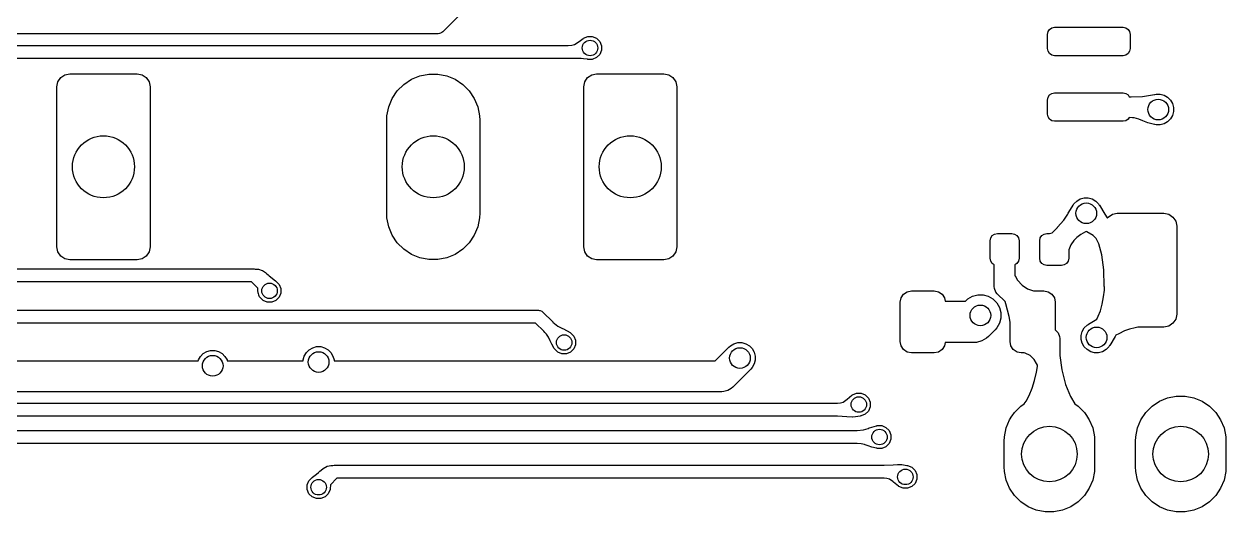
# Model space of a CAD drawing. Extents: x 89 to 178, y -115 to -57.
# Drawn here: x 114.95 to 138.2, y -84.08 to -74.64 of the extents above; entities that cross this region are included whole.
import ezdxf

# ---------------------------------------------------------------- set-up
doc = ezdxf.new("R2010")
doc.units = 0
doc.layers.add('BLACK', color=7, linetype='CONTINUOUS')

msp = doc.modelspace()

# ---------------------------------------------------------------- linework, layer by layer
at = {"layer": 'BLACK', "linetype": 'CONTINUOUS'}
for p, q in [((126.149086, -71.69019), (123.050888, -74.788388)), ((122.9625, -74.825), (107.33711, -74.825)), ((122.986886, -74.822598), (122.9625, -74.825)), ((122.986887, -74.822598), (122.986886, -74.822598)), ((123.006876, -74.814318), (122.986887, -74.822598)), ((123.031946, -74.803934), (123.006876, -74.814318)), ((123.031951, -74.803928), (123.031946, -74.803934)), ((123.050888, -74.788388), (123.031951, -74.803928)), ((134.75, -74.8375), (134.760467, -74.784881)), ((134.75, -75.1125), (134.75, -74.8375)), ((134.760467, -74.784881), (134.790273, -74.740273)), ((134.790273, -74.740273), (134.834881, -74.710467)), ((134.834881, -74.710467), (134.8875, -74.7)), ((134.8875, -74.7), (136.2125, -74.7)), ((136.2125, -74.7), (136.265119, -74.710467)), ((136.265119, -74.710467), (136.309727, -74.740273)), ((136.309727, -74.740273), (136.339533, -74.784881)), ((136.339533, -74.784881), (136.35, -74.8375)), ((136.35, -74.8375), (136.35, -75.1125)), ((106.754196, -75.052), (125.477568, -75.052)), ((125.477568, -75.052), (125.479035, -75.05134)), ((125.479035, -75.05134), (125.545978, -75.047326)), ((125.545978, -75.047326), (125.600872, -75.033238)), ((125.600872, -75.033238), (125.688737, -74.976412)), ((125.688737, -74.976412), (125.765173, -74.920149)), ((125.765173, -74.920149), (125.768615, -74.9193)), ((125.768615, -74.9193), (125.774997, -74.912919)), ((125.774997, -74.912919), (125.856105, -74.879323)), ((125.856105, -74.879323), (125.943895, -74.879323)), ((125.943895, -74.879323), (126.025003, -74.912919)), ((126.025003, -74.912919), (126.087081, -74.974997)), ((126.087081, -74.974997), (126.120677, -75.056105)), ((126.120677, -75.056105), (126.120677, -75.143895)), ((125.730948, -75.302), (106.70242, -75.302)), ((125.775671, -75.308674), (125.730948, -75.302)), ((125.845126, -75.319038), (125.775671, -75.308674)), ((125.849698, -75.318023), (125.845126, -75.319038)), ((125.856105, -75.320677), (125.849698, -75.318023)), ((125.943895, -75.320677), (125.856105, -75.320677)), ((126.025003, -75.287081), (125.943895, -75.320677)), ((126.087081, -75.225003), (126.025003, -75.287081)), ((126.120677, -75.143895), (126.087081, -75.225003)), ((134.760467, -75.165119), (134.75, -75.1125)), ((134.790273, -75.209727), (134.760467, -75.165119)), ((134.834881, -75.239533), (134.790273, -75.209727)), ((134.8875, -75.25), (134.834881, -75.239533)), ((136.2125, -75.25), (134.8875, -75.25)), ((136.265119, -75.239533), (136.2125, -75.25)), ((136.309727, -75.209727), (136.265119, -75.239533)), ((136.339533, -75.165119), (136.309727, -75.209727)), ((136.35, -75.1125), (136.339533, -75.165119)), ((115.5875, -75.85), (115.60653, -75.754329)), ((115.60653, -75.754329), (115.660723, -75.673223)), ((115.660723, -75.673223), (115.741829, -75.61903)), ((115.741829, -75.61903), (115.8375, -75.6)), ((115.8375, -75.6), (117.1375, -75.6)), ((117.1375, -75.6), (117.233171, -75.61903)), ((117.233171, -75.61903), (117.314277, -75.673223)), ((117.314277, -75.673223), (117.36847, -75.754329)), ((117.36847, -75.754329), (117.3875, -75.85)), ((122.296546, -75.804291), (122.443243, -75.706271)), ((122.443243, -75.706271), (122.606244, -75.638754)), ((122.606244, -75.638754), (122.779285, -75.604334)), ((122.779285, -75.604334), (122.955715, -75.604334)), ((122.955715, -75.604334), (123.128756, -75.638754)), ((123.128756, -75.638754), (123.291757, -75.706271)), ((123.291757, -75.706271), (123.438454, -75.804291)), ((125.7775, -75.85), (125.79653, -75.754329)), ((125.79653, -75.754329), (125.850723, -75.673223)), ((125.850723, -75.673223), (125.931829, -75.61903)), ((125.931829, -75.61903), (126.0275, -75.6)), ((126.0275, -75.6), (127.3275, -75.6)), ((127.3275, -75.6), (127.423171, -75.61903)), ((127.423171, -75.61903), (127.504277, -75.673223)), ((127.504277, -75.673223), (127.55847, -75.754329)), ((127.55847, -75.754329), (127.5775, -75.85)), ((115.5875, -78.95), (115.5875, -75.85)), ((117.3875, -75.85), (117.3875, -78.95)), ((122.073771, -76.075743), (122.171791, -75.929046)), ((122.171791, -75.929046), (122.296546, -75.804291)), ((123.438454, -75.804291), (123.563209, -75.929046)), ((123.563209, -75.929046), (123.661229, -76.075743)), ((125.7775, -78.95), (125.7775, -75.85)), ((127.5775, -75.85), (127.5775, -78.95)), ((134.760467, -76.054881), (134.790273, -76.010273)), ((134.790273, -76.010273), (134.834881, -75.980467)), ((134.834881, -75.980467), (134.8875, -75.97)), ((134.8875, -75.97), (136.2125, -75.97)), ((136.2125, -75.97), (136.265119, -75.980467)), ((136.265119, -75.980467), (136.309727, -76.010273)), ((136.309727, -76.010273), (136.332931, -76.045)), ((136.585466, -76.039462), (136.82225, -75.999586)), ((136.82225, -75.999586), (136.828485, -76.001019)), ((136.828485, -76.001019), (136.852784, -75.994509)), ((136.852784, -75.994509), (136.9311, -75.994509)), ((136.9311, -75.994509), (137.006747, -76.014778)), ((137.006747, -76.014778), (137.07457, -76.053936)), ((121.971834, -76.411785), (122.006254, -76.238744)), ((122.006254, -76.238744), (122.073771, -76.075743)), ((123.661229, -76.075743), (123.728746, -76.238744)), ((123.728746, -76.238744), (123.763166, -76.411785)), ((134.75, -76.1075), (134.760467, -76.054881)), ((134.75, -76.3825), (134.75, -76.1075)), ((136.332931, -76.045), (136.366492, -76.045)), ((136.366492, -76.045), (136.585466, -76.039462)), ((137.07457, -76.053936), (137.129948, -76.109314)), ((137.129948, -76.109314), (137.169106, -76.177137)), ((137.169106, -76.177137), (137.189375, -76.252784)), ((137.189375, -76.252784), (137.189375, -76.3311)), ((121.9675, -76.5), (121.971834, -76.411785)), ((123.763166, -76.411785), (123.7675, -76.5)), ((134.760467, -76.435119), (134.75, -76.3825)), ((134.790273, -76.479727), (134.760467, -76.435119)), ((134.834881, -76.509533), (134.790273, -76.479727)), ((136.309727, -76.479727), (136.265119, -76.509533)), ((136.33186, -76.446601), (136.309727, -76.479727)), ((136.397503, -76.44968), (136.33186, -76.446601)), ((136.397506, -76.449681), (136.397503, -76.44968)), ((136.397511, -76.449681), (136.397506, -76.449681)), ((136.397514, -76.449682), (136.397511, -76.449681)), ((136.423705, -76.454104), (136.397514, -76.449682)), ((136.473163, -76.462455), (136.423705, -76.454104)), ((136.514388, -76.477779), (136.473163, -76.462455)), ((136.596835, -76.508426), (136.514388, -76.477779)), ((137.129948, -76.47457), (137.07457, -76.529948)), ((137.169106, -76.406747), (137.129948, -76.47457)), ((137.189375, -76.3311), (137.169106, -76.406747)), ((121.9675, -78.3), (121.9675, -76.5)), ((123.7675, -76.5), (123.7675, -78.3)), ((134.8875, -76.52), (134.834881, -76.509533)), ((136.2125, -76.52), (134.8875, -76.52)), ((136.265119, -76.509533), (136.2125, -76.52)), ((136.660803, -76.534949), (136.596835, -76.508426)), ((136.692355, -76.548032), (136.660803, -76.534949)), ((136.693789, -76.54852), (136.692355, -76.548032)), ((136.821372, -76.58293), (136.693789, -76.54852)), ((136.822099, -76.583102), (136.821372, -76.58293)), ((136.826303, -76.582279), (136.822099, -76.583102)), ((136.852784, -76.589375), (136.826303, -76.582279)), ((136.9311, -76.589375), (136.852784, -76.589375)), ((137.006747, -76.569106), (136.9311, -76.589375)), ((137.07457, -76.529948), (137.006747, -76.569106)), ((135.248618, -78.140539), (135.261994, -78.117372)), ((135.261994, -78.117372), (135.317372, -78.061994)), ((135.317372, -78.061994), (135.385195, -78.022836)), ((135.385195, -78.022836), (135.460842, -78.002567)), ((135.460842, -78.002567), (135.539158, -78.002567)), ((135.539158, -78.002567), (135.614805, -78.022836)), ((135.614805, -78.022836), (135.682628, -78.061994)), ((135.682628, -78.061994), (135.738006, -78.117372)), ((135.738006, -78.117372), (135.751416, -78.140599)), ((121.971834, -78.388215), (121.9675, -78.3)), ((123.7675, -78.3), (123.763166, -78.388215)), ((135.068719, -78.431507), (135.141074, -78.313998)), ((135.141074, -78.313998), (135.150779, -78.297984)), ((135.150779, -78.297984), (135.162921, -78.277946)), ((135.162921, -78.277946), (135.244243, -78.143751)), ((135.244243, -78.143751), (135.248618, -78.140539)), ((135.751416, -78.140599), (135.7555, -78.143348)), ((135.7555, -78.143348), (135.755757, -78.143752)), ((135.755757, -78.143752), (135.858924, -78.313996)), ((135.858924, -78.313996), (135.903523, -78.389493)), ((135.923223, -78.373223), (136.004329, -78.31903)), ((136.004329, -78.31903), (136.1, -78.300001)), ((136.1, -78.300001), (137.000001, -78.3)), ((137.000001, -78.3), (137.095671, -78.31903)), ((137.095671, -78.31903), (137.176777, -78.373223)), ((122.006254, -78.561256), (121.971834, -78.388215)), ((122.073771, -78.724257), (122.006254, -78.561256)), ((123.728746, -78.561256), (123.661229, -78.724257)), ((123.763166, -78.388215), (123.728746, -78.561256)), ((134.837513, -78.679644), (134.945106, -78.572051)), ((134.945106, -78.572051), (134.945685, -78.570524)), ((134.945685, -78.570524), (135.068719, -78.431507)), ((135.903523, -78.389493), (135.912945, -78.388604)), ((135.912945, -78.388604), (135.923223, -78.373223)), ((137.176777, -78.373223), (137.23097, -78.454329)), ((137.23097, -78.454329), (137.249999, -78.55)), ((137.249999, -78.55), (137.25, -80.250001)), ((122.171791, -78.870954), (122.073771, -78.724257)), ((123.661229, -78.724257), (123.563209, -78.870954)), ((133.64, -78.83), (133.650657, -78.776424)), ((133.650657, -78.776424), (133.681005, -78.731005)), ((133.681005, -78.731005), (133.726424, -78.700657)), ((133.726424, -78.700657), (133.78, -78.69)), ((133.78, -78.69), (134.06, -78.69)), ((134.06, -78.69), (134.113576, -78.700657)), ((134.113576, -78.700657), (134.158995, -78.731005)), ((134.158995, -78.731005), (134.189343, -78.776424)), ((134.189343, -78.776424), (134.2, -78.83)), ((134.6, -78.83), (134.610657, -78.776424)), ((134.610657, -78.776424), (134.641005, -78.731005)), ((134.641005, -78.731005), (134.686424, -78.700657)), ((134.686424, -78.700657), (134.74, -78.69)), ((134.74, -78.69), (134.785608, -78.69)), ((134.785608, -78.69), (134.786247, -78.689441)), ((134.786247, -78.689441), (134.789108, -78.688857)), ((134.789108, -78.688857), (134.817038, -78.686735)), ((134.817038, -78.686735), (134.837513, -78.679644)), ((135.320197, -78.769378), (135.262008, -78.823608)), ((135.396816, -78.71161), (135.320197, -78.769378)), ((135.485972, -78.658942), (135.396816, -78.71161)), ((135.486085, -78.658874), (135.485972, -78.658942)), ((135.5, -78.650441), (135.486085, -78.658874)), ((135.51396, -78.658901), (135.5, -78.650441)), ((135.51396, -78.658902), (135.51396, -78.658901)), ((135.513996, -78.658924), (135.51396, -78.658902)), ((135.631506, -78.73128), (135.513996, -78.658924)), ((135.63151, -78.731284), (135.631506, -78.73128)), ((135.631513, -78.731286), (135.63151, -78.731284)), ((135.692645, -78.785389), (135.631513, -78.731286)), ((135.744107, -78.893055), (135.692645, -78.785389)), ((115.60653, -79.045671), (115.5875, -78.95)), ((115.660723, -79.126777), (115.60653, -79.045671)), ((117.36847, -79.045671), (117.314277, -79.126777)), ((117.3875, -78.95), (117.36847, -79.045671)), ((122.296546, -78.995709), (122.171791, -78.870954)), ((122.443243, -79.093729), (122.296546, -78.995709)), ((123.438454, -78.995709), (123.291757, -79.093729)), ((123.563209, -78.870954), (123.438454, -78.995709)), ((125.79653, -79.045671), (125.7775, -78.95)), ((125.850723, -79.126777), (125.79653, -79.045671)), ((127.55847, -79.045671), (127.504277, -79.126777)), ((127.5775, -78.95), (127.55847, -79.045671)), ((133.64, -79.17), (133.64, -78.83)), ((134.2, -78.83), (134.2, -79.17)), ((134.6, -79.17), (134.6, -78.83)), ((135.16128, -79.006371), (135.16022, -79.085087)), ((135.161281, -79.006369), (135.16128, -79.006371)), ((135.199266, -78.908424), (135.161281, -79.006369)), ((135.199268, -78.908419), (135.199266, -78.908424)), ((135.262008, -78.823608), (135.199268, -78.908419)), ((135.80058, -79.103239), (135.744107, -78.893055)), ((115.741829, -79.18097), (115.660723, -79.126777)), ((115.8375, -79.2), (115.741829, -79.18097)), ((117.1375, -79.2), (115.8375, -79.2)), ((117.233171, -79.18097), (117.1375, -79.2)), ((117.314277, -79.126777), (117.233171, -79.18097)), ((122.606244, -79.161246), (122.443243, -79.093729)), ((122.779285, -79.195666), (122.606244, -79.161246)), ((122.955715, -79.195666), (122.779285, -79.195666)), ((123.128756, -79.161246), (122.955715, -79.195666)), ((123.291757, -79.093729), (123.128756, -79.161246)), ((125.931829, -79.18097), (125.850723, -79.126777)), ((126.0275, -79.2), (125.931829, -79.18097)), ((127.3275, -79.2), (126.0275, -79.2)), ((127.423171, -79.18097), (127.3275, -79.2)), ((127.504277, -79.126777), (127.423171, -79.18097)), ((133.650657, -79.223576), (133.64, -79.17)), ((133.681005, -79.268995), (133.650657, -79.223576)), ((133.72, -79.29505), (133.681005, -79.268995)), ((134.158995, -79.268995), (134.12, -79.29505)), ((134.189343, -79.223576), (134.158995, -79.268995)), ((134.2, -79.17), (134.189343, -79.223576)), ((134.610657, -79.223576), (134.6, -79.17)), ((134.641005, -79.268995), (134.610657, -79.223576)), ((134.686424, -79.299343), (134.641005, -79.268995)), ((135.118995, -79.268995), (135.073576, -79.299343)), ((135.149343, -79.223576), (135.118995, -79.268995)), ((135.16, -79.17), (135.149343, -79.223576)), ((135.16022, -79.085087), (135.16, -79.085598)), ((135.16, -79.085598), (135.16, -79.17)), ((135.837992, -79.39276), (135.80058, -79.103239)), ((102.606988, -79.375), (119.4, -79.375)), ((119.4, -79.375), (119.424386, -79.377402)), ((119.424386, -79.377402), (119.424387, -79.377402)), ((119.424387, -79.377402), (119.427435, -79.378664)), ((119.427435, -79.378664), (119.484656, -79.382958)), ((119.484656, -79.382958), (119.487195, -79.383436)), ((119.487195, -79.383436), (119.560074, -79.405724)), ((119.560074, -79.405724), (119.562887, -79.407011)), ((119.562887, -79.407011), (119.618954, -79.442311)), ((119.618954, -79.442311), (119.620451, -79.443431)), ((119.620451, -79.443431), (119.650774, -79.470181)), ((119.650774, -79.470181), (119.67471, -79.491297)), ((119.67471, -79.491297), (119.674905, -79.491473)), ((119.674905, -79.491473), (119.693928, -79.509029)), ((119.693928, -79.509029), (119.693938, -79.509038)), ((119.693938, -79.509038), (119.81658, -79.606243)), ((133.72, -79.714076), (133.72, -79.29505)), ((134.12, -79.29505), (134.12, -79.507703)), ((134.12, -79.507703), (134.121435, -79.508298)), ((134.121435, -79.508298), (134.123356, -79.510829)), ((134.123356, -79.510829), (134.168452, -79.590885)), ((134.74, -79.31), (134.686424, -79.299343)), ((135.02, -79.31), (134.74, -79.31)), ((135.073576, -79.299343), (135.02, -79.31)), ((135.849373, -79.717777), (135.837992, -79.39276)), ((119.348224, -79.625), (102.608948, -79.625)), ((119.473454, -79.75023), (119.348224, -79.625)), ((119.473467, -79.750438), (119.473454, -79.75023)), ((119.476498, -79.8), (119.473467, -79.750438)), ((119.81658, -79.606243), (119.818885, -79.610385)), ((119.818885, -79.610385), (119.825003, -79.612919)), ((119.825003, -79.612919), (119.887081, -79.674997)), ((119.887081, -79.674997), (119.920677, -79.756105)), ((133.723843, -79.753094), (133.72, -79.714076)), ((133.753706, -79.82519), (133.723843, -79.753094)), ((134.168452, -79.590885), (134.258945, -79.692672)), ((134.258945, -79.692672), (134.364998, -79.763307)), ((135.85, -79.720326), (135.849373, -79.717777)), ((135.85, -79.786239), (135.85, -79.720326)), ((119.478621, -79.8347), (119.476498, -79.8)), ((119.478977, -79.836938), (119.478621, -79.8347)), ((119.479323, -79.838265), (119.478977, -79.836938)), ((119.479323, -79.843895), (119.479323, -79.838265)), ((119.483283, -79.853457), (119.479323, -79.843895)), ((119.490053, -79.879421), (119.483283, -79.853457)), ((119.490945, -79.88177), (119.490053, -79.879421)), ((119.506962, -79.913283), (119.490945, -79.88177)), ((119.507648, -79.914458), (119.506962, -79.913283)), ((119.508899, -79.915298), (119.507648, -79.914458)), ((119.512919, -79.925003), (119.508899, -79.915298)), ((119.574997, -79.987081), (119.512919, -79.925003)), ((119.887081, -79.925003), (119.825003, -79.987081)), ((119.920677, -79.843895), (119.887081, -79.925003)), ((119.920677, -79.756105), (119.920677, -79.843895)), ((131.9, -80.01875), (131.916651, -79.935038)), ((131.916651, -79.935038), (131.96407, -79.86407)), ((131.96407, -79.86407), (132.035038, -79.816651)), ((132.035038, -79.816651), (132.11875, -79.8)), ((132.11875, -79.8), (132.55625, -79.8)), ((132.55625, -79.8), (132.639962, -79.816651)), ((132.639962, -79.816651), (132.71093, -79.86407)), ((132.71093, -79.86407), (132.758349, -79.935038)), ((132.758349, -79.935038), (132.77127, -80)), ((133.169157, -79.991367), (133.208495, -79.956869)), ((133.208495, -79.956869), (133.298926, -79.904658)), ((133.298926, -79.904658), (133.39979, -79.877632)), ((133.39979, -79.877632), (133.50421, -79.877632)), ((133.50421, -79.877632), (133.605074, -79.904658)), ((133.605074, -79.904658), (133.695505, -79.956869)), ((133.695505, -79.956869), (133.769341, -80.030705)), ((133.778579, -79.855497), (133.753706, -79.82519)), ((133.929084, -80.006002), (133.778579, -79.855497)), ((134.364998, -79.763307), (134.481797, -79.799729)), ((134.481797, -79.799729), (134.595202, -79.799968)), ((134.595202, -79.799968), (134.595279, -79.8)), ((134.595279, -79.8), (134.68125, -79.8)), ((134.68125, -79.8), (134.764962, -79.816651)), ((134.764962, -79.816651), (134.83593, -79.86407)), ((134.83593, -79.86407), (134.883349, -79.935038)), ((134.883349, -79.935038), (134.9, -80.01875)), ((135.807742, -80.056672), (135.834273, -79.91848)), ((135.834273, -79.91848), (135.85, -79.786239)), ((111.235772, -80.174998), (124.899998, -80.174998)), ((119.656105, -80.020677), (119.574997, -79.987081)), ((119.743895, -80.020677), (119.656105, -80.020677)), ((119.825003, -79.987081), (119.743895, -80.020677)), ((124.899998, -80.174998), (124.924384, -80.1774)), ((124.924384, -80.1774), (124.924385, -80.1774)), ((124.924385, -80.1774), (124.935181, -80.181872)), ((124.935181, -80.181872), (124.969444, -80.196064)), ((124.969444, -80.196064), (124.969449, -80.196069)), ((124.969449, -80.196069), (124.988386, -80.21161)), ((124.988386, -80.21161), (125.179302, -80.402526)), ((131.9, -80.78125), (131.9, -80.01875)), ((132.77127, -80), (133.160524, -80)), ((133.160524, -80), (133.169157, -79.991367)), ((133.769341, -80.030705), (133.821552, -80.121136)), ((133.821552, -80.121136), (133.848578, -80.222)), ((133.946594, -80.052145), (133.929084, -80.006002)), ((134.010712, -80.295377), (133.946594, -80.052145)), ((134.9, -80.01875), (134.9, -80.554657)), ((135.732705, -80.291011), (135.772689, -80.183836)), ((135.772689, -80.183836), (135.807742, -80.056672)), ((124.848222, -80.424998), (111.237113, -80.424998)), ((125.003474, -80.58025), (124.848222, -80.424998)), ((125.179302, -80.402526), (125.181455, -80.403305)), ((125.181455, -80.403305), (125.2792, -80.484697)), ((133.821552, -80.427284), (133.769341, -80.517715)), ((133.848578, -80.32642), (133.821552, -80.427284)), ((133.848578, -80.222), (133.848578, -80.32642)), ((134.025, -80.408), (134.010712, -80.295377)), ((134.025, -80.78125), (134.025, -80.408)), ((135.517372, -80.461994), (135.540598, -80.448583)), ((135.540598, -80.448583), (135.543348, -80.444499)), ((135.543348, -80.444499), (135.543729, -80.444256)), ((135.543729, -80.444256), (135.705808, -80.346036)), ((135.705808, -80.346036), (135.732705, -80.291011)), ((137.176777, -80.426777), (137.095671, -80.48097)), ((137.23097, -80.345671), (137.176777, -80.426777)), ((137.25, -80.250001), (137.23097, -80.345671)), ((125.003918, -80.581499), (125.003474, -80.58025)), ((125.026752, -80.606801), (125.003918, -80.581499)), ((125.057103, -80.640431), (125.026752, -80.606801)), ((125.057104, -80.640433), (125.057103, -80.640431)), ((125.057106, -80.640435), (125.057104, -80.640433)), ((125.094311, -80.695206), (125.057106, -80.640435)), ((125.2792, -80.484697), (125.365141, -80.527545)), ((125.365141, -80.527545), (125.38542, -80.536278)), ((125.38542, -80.536278), (125.386421, -80.536767)), ((125.386421, -80.536767), (125.513869, -80.606801)), ((125.513869, -80.606801), (125.515675, -80.609055)), ((125.515675, -80.609055), (125.525003, -80.612919)), ((125.525003, -80.612919), (125.587081, -80.674997)), ((125.587081, -80.674997), (125.620677, -80.756105)), ((133.609053, -80.682843), (133.569715, -80.717341)), ((133.734843, -80.557053), (133.609053, -80.682843)), ((133.769341, -80.517715), (133.734843, -80.557053)), ((134.9, -80.554657), (134.928921, -80.583578)), ((134.928921, -80.583578), (134.953794, -80.613886)), ((134.953794, -80.613886), (134.983657, -80.685982)), ((135.402567, -80.660842), (135.422836, -80.585195)), ((135.402567, -80.739158), (135.402567, -80.660842)), ((135.422836, -80.585195), (135.461994, -80.517372)), ((135.461994, -80.517372), (135.517372, -80.461994)), ((136.07452, -80.660672), (136.058945, -80.685969)), ((136.126994, -80.628688), (136.07452, -80.660672)), ((136.127018, -80.628675), (136.126994, -80.628688)), ((136.238709, -80.574864), (136.127018, -80.628675)), ((136.238726, -80.574856), (136.238709, -80.574864)), ((136.339604, -80.538482), (136.238726, -80.574856)), ((136.446285, -80.512446), (136.339604, -80.538482)), ((136.446288, -80.512445), (136.446285, -80.512446)), ((136.497296, -80.505871), (136.446288, -80.512445)), ((136.542825, -80.500004), (136.497296, -80.505871)), ((136.543128, -80.499999), (136.542825, -80.500004)), ((137, -80.499999), (136.543128, -80.499999)), ((137.095671, -80.48097), (137, -80.499999)), ((120.467372, -80.938998), (120.535195, -80.89984)), ((120.535195, -80.89984), (120.610842, -80.879571)), ((120.610842, -80.879571), (120.689158, -80.879571)), ((120.689158, -80.879571), (120.764805, -80.89984)), ((120.764805, -80.89984), (120.832628, -80.938998)), ((125.094315, -80.695213), (125.094311, -80.695206)), ((125.127532, -80.765113), (125.094315, -80.695213)), ((125.158863, -80.8335), (125.127532, -80.765113)), ((125.15943, -80.834584), (125.158863, -80.8335)), ((125.206653, -80.914411), (125.15943, -80.834584)), ((125.206967, -80.914912), (125.206653, -80.914411)), ((125.209426, -80.91657), (125.206967, -80.914912)), ((125.620677, -80.843895), (125.587081, -80.925003)), ((125.620677, -80.756105), (125.620677, -80.843895)), ((128.323736, -81.152002), (128.587868, -80.88787)), ((128.587868, -80.88787), (128.617372, -80.861996)), ((128.617372, -80.861996), (128.685195, -80.822838)), ((128.685195, -80.822838), (128.760842, -80.802569)), ((128.760842, -80.802569), (128.839158, -80.802569)), ((128.839158, -80.802569), (128.914805, -80.822838)), ((128.914805, -80.822838), (128.982628, -80.861996)), ((128.982628, -80.861996), (129.038006, -80.917374)), ((131.916651, -80.864962), (131.9, -80.78125)), ((131.96407, -80.93593), (131.916651, -80.864962)), ((132.758349, -80.864962), (132.71093, -80.93593)), ((132.77127, -80.8), (132.758349, -80.864962)), ((133.32621, -80.8), (132.77127, -80.8)), ((133.37842, -80.796578), (133.32621, -80.8)), ((133.479284, -80.769552), (133.37842, -80.796578)), ((133.569715, -80.717341), (133.479284, -80.769552)), ((134.041651, -80.864962), (134.025, -80.78125)), ((134.08907, -80.93593), (134.041651, -80.864962)), ((134.983657, -80.685982), (134.9875, -80.725)), ((134.9875, -80.725), (134.9875, -80.974313)), ((135.422836, -80.814805), (135.402567, -80.739158)), ((135.461994, -80.882628), (135.422836, -80.814805)), ((135.517372, -80.938006), (135.461994, -80.882628)), ((135.938006, -80.882628), (135.882628, -80.938006)), ((135.951383, -80.859457), (135.938006, -80.882628)), ((135.955757, -80.856247), (135.951383, -80.859457)), ((136.058945, -80.685969), (135.955757, -80.856247)), ((118.318333, -81.152002), (118.322836, -81.135197)), ((118.322836, -81.135197), (118.361994, -81.067374)), ((118.361994, -81.067374), (118.417372, -81.011996)), ((118.417372, -81.011996), (118.485195, -80.972838)), ((118.485195, -80.972838), (118.560842, -80.952569)), ((118.560842, -80.952569), (118.639158, -80.952569)), ((118.639158, -80.952569), (118.714805, -80.972838)), ((118.714805, -80.972838), (118.782628, -81.011996)), ((118.782628, -81.011996), (118.838006, -81.067374)), ((118.838006, -81.067374), (118.877164, -81.135197)), ((118.877164, -81.135197), (118.881667, -81.152002)), ((120.352567, -81.137846), (120.372836, -81.062199)), ((120.352567, -81.152002), (120.352567, -81.137846)), ((120.372836, -81.062199), (120.411994, -80.994376)), ((120.411994, -80.994376), (120.467372, -80.938998)), ((120.832628, -80.938998), (120.888006, -80.994376)), ((120.888006, -80.994376), (120.927164, -81.062199)), ((120.927164, -81.062199), (120.947433, -81.137846)), ((120.947433, -81.137846), (120.947433, -81.152002)), ((125.212919, -80.925003), (125.209426, -80.91657)), ((125.274997, -80.987081), (125.212919, -80.925003)), ((125.356105, -81.020677), (125.274997, -80.987081)), ((125.443895, -81.020677), (125.356105, -81.020677)), ((125.525003, -80.987081), (125.443895, -81.020677)), ((125.587081, -80.925003), (125.525003, -80.987081)), ((129.038006, -80.917374), (129.077164, -80.985197)), ((129.077164, -80.985197), (129.097433, -81.060844)), ((129.097433, -81.13916), (129.077164, -81.214807)), ((129.097433, -81.060844), (129.097433, -81.13916)), ((132.035038, -80.983349), (131.96407, -80.93593)), ((132.11875, -81), (132.035038, -80.983349)), ((132.55625, -81), (132.11875, -81)), ((132.639962, -80.983349), (132.55625, -81)), ((132.71093, -80.93593), (132.639962, -80.983349)), ((134.160038, -80.983349), (134.08907, -80.93593)), ((134.24375, -81), (134.160038, -80.983349)), ((134.295667, -81), (134.24375, -81)), ((134.315806, -81.00403), (134.295667, -81)), ((134.414893, -81.051635), (134.315806, -81.00403)), ((134.414894, -81.051636), (134.414893, -81.051635)), ((134.414895, -81.051637), (134.414894, -81.051636)), ((134.494617, -81.130098), (134.414895, -81.051637)), ((134.494618, -81.1301), (134.494617, -81.130098)), ((134.535934, -81.205522), (134.494618, -81.1301)), ((134.9875, -80.974313), (134.98975, -81.04784)), ((134.98975, -81.04784), (135.027066, -81.330059)), ((135.585195, -80.977164), (135.517372, -80.938006)), ((135.660842, -80.997433), (135.585195, -80.977164)), ((135.739158, -80.997433), (135.660842, -80.997433)), ((135.814805, -80.977164), (135.739158, -80.997433)), ((135.882628, -80.938006), (135.814805, -80.977164)), ((110.758, -81.152002), (118.318333, -81.152002)), ((118.881667, -81.152002), (120.352567, -81.152002)), ((120.947433, -81.152002), (128.323736, -81.152002)), ((129.012132, -81.312134), (128.660132, -81.664134)), ((129.038006, -81.28263), (129.012132, -81.312134)), ((129.077164, -81.214807), (129.038006, -81.28263)), ((134.498216, -81.535629), (134.538952, -81.373595)), ((134.553846, -81.238219), (134.535934, -81.205522)), ((134.538952, -81.373595), (134.559468, -81.260988)), ((134.559468, -81.260988), (134.553846, -81.238219)), ((135.027066, -81.330059), (135.099674, -81.610172)), ((134.450582, -81.681682), (134.498216, -81.535629)), ((135.099674, -81.610172), (135.192702, -81.843535)), ((128.448, -81.752002), (94.352002, -81.752002)), ((128.487158, -81.749435), (128.448, -81.752002)), ((128.562805, -81.729166), (128.487158, -81.749435)), ((128.630628, -81.690008), (128.562805, -81.729166)), ((128.660132, -81.664134), (128.630628, -81.690008)), ((130.873195, -81.8965), (130.965055, -81.821066)), ((130.965055, -81.821066), (130.967609, -81.82029)), ((130.967609, -81.82029), (130.974997, -81.812903)), ((130.974997, -81.812903), (131.056105, -81.779307)), ((131.056105, -81.779307), (131.143895, -81.779307)), ((131.143895, -81.779307), (131.225003, -81.812903)), ((131.225003, -81.812903), (131.287081, -81.874981)), ((134.335343, -81.932209), (134.392374, -81.822354)), ((134.392374, -81.822354), (134.450582, -81.681682)), ((135.192702, -81.843535), (135.276731, -81.987108)), ((137.073501, -81.870177), (137.241735, -81.836713)), ((137.241735, -81.836713), (137.413265, -81.836713)), ((137.413265, -81.836713), (137.581499, -81.870177)), ((99.55, -81.975), (130.686555, -81.975)), ((130.686555, -81.975), (130.688367, -81.974166)), ((130.688367, -81.974166), (130.74873, -81.969509)), ((130.74873, -81.969509), (130.798805, -81.953815)), ((130.798805, -81.953815), (130.873195, -81.8965)), ((131.287081, -81.874981), (131.320677, -81.956089)), ((131.320677, -82.043879), (131.287081, -82.124987)), ((131.320677, -81.956089), (131.320677, -82.043879)), ((134.111116, -82.152406), (134.232406, -82.031116)), ((134.232406, -82.031116), (134.300585, -81.985559)), ((134.300585, -81.985559), (134.335343, -81.932209)), ((135.276731, -81.987108), (135.342594, -82.031116)), ((135.342594, -82.031116), (135.463884, -82.152406)), ((136.651116, -82.152406), (136.772406, -82.031116)), ((136.772406, -82.031116), (136.915028, -81.935819)), ((136.915028, -81.935819), (137.073501, -81.870177)), ((137.581499, -81.870177), (137.739972, -81.935819)), ((137.739972, -81.935819), (137.882594, -82.031116)), ((137.882594, -82.031116), (138.003884, -82.152406)), ((130.687342, -82.225), (99.601777, -82.225)), ((130.688619, -82.225614), (130.687342, -82.225)), ((130.865741, -82.235462), (130.688619, -82.225614)), ((130.979468, -82.241786), (130.865741, -82.235462)), ((130.981623, -82.241707), (130.979468, -82.241786)), ((131.131537, -82.222263), (130.981623, -82.241707)), ((131.132264, -82.222145), (131.131537, -82.222263)), ((131.134507, -82.220661), (131.132264, -82.222145)), ((131.143895, -82.220661), (131.134507, -82.220661)), ((131.225003, -82.187065), (131.143895, -82.220661)), ((131.287081, -82.124987), (131.225003, -82.187065)), ((133.950177, -82.453501), (134.015819, -82.295028)), ((134.015819, -82.295028), (134.062985, -82.224437)), ((134.059964, -82.221376), (134.068981, -82.215463)), ((134.062985, -82.224437), (134.059964, -82.221376)), ((134.068981, -82.215463), (134.111116, -82.152406)), ((135.463884, -82.152406), (135.505482, -82.214662)), ((135.505482, -82.214662), (135.515036, -82.221376)), ((135.515036, -82.221376), (135.512014, -82.224437)), ((135.512014, -82.224437), (135.559181, -82.295028)), ((135.559181, -82.295028), (135.624823, -82.453501)), ((136.490177, -82.453501), (136.555819, -82.295028)), ((136.555819, -82.295028), (136.651116, -82.152406)), ((138.003884, -82.152406), (138.099181, -82.295028)), ((138.099181, -82.295028), (138.164823, -82.453501)), ((109.401499, -82.504), (131.062887, -82.504)), ((131.062887, -82.504), (131.064958, -82.503029)), ((131.064958, -82.503029), (131.191628, -82.491466)), ((131.191628, -82.491466), (131.282696, -82.460994)), ((131.282696, -82.460994), (131.303215, -82.452827)), ((131.303215, -82.452827), (131.304263, -82.452467)), ((131.304263, -82.452467), (131.443907, -82.411869)), ((131.443907, -82.411869), (131.446779, -82.412185)), ((131.446779, -82.412185), (131.456105, -82.408323)), ((131.456105, -82.408323), (131.543895, -82.408323)), ((131.543895, -82.408323), (131.625003, -82.441919)), ((131.625003, -82.441919), (131.687081, -82.503997)), ((131.687081, -82.503997), (131.720677, -82.585105)), ((133.916713, -82.621735), (133.950177, -82.453501)), ((135.624823, -82.453501), (135.658287, -82.621735)), ((136.456713, -82.621735), (136.490177, -82.453501)), ((138.164823, -82.453501), (138.198287, -82.621735)), ((131.06423, -82.754), (109.624761, -82.754)), ((131.065424, -82.754568), (131.06423, -82.754)), ((131.144708, -82.758632), (131.065424, -82.754568)), ((131.209744, -82.771055), (131.144708, -82.758632)), ((131.209748, -82.771056), (131.209744, -82.771055)), ((131.209752, -82.771057), (131.209748, -82.771056)), ((131.225283, -82.776581), (131.209752, -82.771057)), ((131.687081, -82.754003), (131.625003, -82.816081)), ((131.720677, -82.672895), (131.687081, -82.754003)), ((131.720677, -82.585105), (131.720677, -82.672895)), ((133.9125, -82.7075), (133.916713, -82.621735)), ((133.9125, -83.2075), (133.9125, -82.7075)), ((135.658287, -82.621735), (135.6625, -82.7075)), ((135.6625, -82.7075), (135.6625, -83.2075)), ((136.4525, -82.7075), (136.456713, -82.621735)), ((136.4525, -83.2075), (136.4525, -82.7075)), ((138.198287, -82.621735), (138.2025, -82.7075)), ((138.2025, -82.7075), (138.2025, -83.2075)), ((131.282674, -82.796997), (131.225283, -82.776581)), ((131.353177, -82.823197), (131.282674, -82.796997)), ((131.354345, -82.823563), (131.353177, -82.823197)), ((131.444185, -82.846618), (131.354345, -82.823563)), ((131.444761, -82.84675), (131.444185, -82.846618)), ((131.447672, -82.846183), (131.444761, -82.84675)), ((131.456105, -82.849677), (131.447672, -82.846183)), ((131.543895, -82.849677), (131.456105, -82.849677)), ((131.625003, -82.816081), (131.543895, -82.849677)), ((120.675185, -83.291383), (120.73278, -83.240923)), ((120.73278, -83.240923), (120.734937, -83.239427)), ((120.734937, -83.239427), (120.817928, -83.194809)), ((120.817928, -83.194809), (120.820996, -83.193679)), ((120.820996, -83.193679), (120.883994, -83.180071)), ((120.883994, -83.180071), (120.885793, -83.179827)), ((120.885793, -83.179827), (120.925104, -83.17761)), ((120.925104, -83.17761), (120.925607, -83.177402)), ((120.925607, -83.177402), (120.925608, -83.177402)), ((120.925608, -83.177402), (120.949994, -83.175)), ((120.949994, -83.175), (131.587236, -83.175)), ((131.587236, -83.175), (131.588611, -83.174385)), ((131.588611, -83.174385), (131.765753, -83.16453)), ((131.765753, -83.16453), (131.846697, -83.158221)), ((131.846697, -83.158221), (131.848037, -83.158196)), ((131.848037, -83.158196), (131.928809, -83.16133)), ((131.928809, -83.16133), (131.930154, -83.161462)), ((131.930154, -83.161462), (132.030024, -83.177144)), ((132.030024, -83.177144), (132.03191, -83.177441)), ((132.03191, -83.177441), (132.034991, -83.179323)), ((132.034991, -83.179323), (132.043895, -83.179323)), ((132.043895, -83.179323), (132.125003, -83.212919)), ((132.125003, -83.212919), (132.187081, -83.274997)), ((133.916713, -83.293265), (133.9125, -83.2075)), ((135.6625, -83.2075), (135.658287, -83.293265)), ((136.456713, -83.293265), (136.4525, -83.2075)), ((138.2025, -83.2075), (138.198287, -83.293265)), ((120.462913, -83.474997), (120.524991, -83.412919)), ((120.524991, -83.412919), (120.5313, -83.410305)), ((120.5313, -83.410305), (120.533836, -83.406299)), ((120.533836, -83.406299), (120.611693, -83.348032)), ((120.611693, -83.348032), (120.611704, -83.348021)), ((120.611704, -83.348021), (120.611713, -83.348015)), ((120.611713, -83.348015), (120.645971, -83.317448)), ((120.645971, -83.317448), (120.675185, -83.291383)), ((121.00177, -83.425), (120.87653, -83.550239)), ((131.58687, -83.425), (121.00177, -83.425)), ((131.588425, -83.425779), (131.58687, -83.425)), ((131.645004, -83.429838), (131.588425, -83.425779)), ((131.645006, -83.429838), (131.645004, -83.429838)), ((131.64501, -83.429839), (131.645006, -83.429838)), ((131.693401, -83.443714), (131.64501, -83.429839)), ((131.693403, -83.443715), (131.693401, -83.443714)), ((131.75822, -83.489359), (131.693402, -83.443715)), ((131.693402, -83.443715), (131.693403, -83.443715)), ((132.187081, -83.274997), (132.220677, -83.356105)), ((132.220677, -83.443895), (132.187081, -83.525003)), ((132.220677, -83.356105), (132.220677, -83.443895)), ((133.950177, -83.461499), (133.916713, -83.293265)), ((134.015819, -83.619972), (133.950177, -83.461499)), ((135.624823, -83.461499), (135.559181, -83.619972)), ((135.658287, -83.293265), (135.624823, -83.461499)), ((136.490177, -83.461499), (136.456713, -83.293265)), ((136.555819, -83.619972), (136.490177, -83.461499)), ((138.164823, -83.461499), (138.099181, -83.619972)), ((138.198287, -83.293265), (138.164823, -83.461499)), ((120.429317, -83.556105), (120.462913, -83.474997)), ((120.429317, -83.643895), (120.429317, -83.556105)), ((120.462913, -83.725003), (120.429317, -83.643895)), ((120.870671, -83.643895), (120.837075, -83.725003)), ((120.876508, -83.550666), (120.870671, -83.627677)), ((120.870671, -83.627677), (120.870671, -83.643895)), ((120.87653, -83.550239), (120.876508, -83.550666)), ((131.75822, -83.48936), (131.75822, -83.489359)), ((131.772913, -83.503224), (131.75822, -83.48936)), ((131.773518, -83.503756), (131.772913, -83.503224)), ((131.865054, -83.578917), (131.773518, -83.503756)), ((131.865943, -83.579579), (131.865054, -83.578917)), ((131.867889, -83.579973), (131.865943, -83.579579)), ((131.874997, -83.587081), (131.867889, -83.579973)), ((131.956105, -83.620677), (131.874997, -83.587081)), ((132.043895, -83.620677), (131.956105, -83.620677)), ((132.125003, -83.587081), (132.043895, -83.620677)), ((132.187081, -83.525003), (132.125003, -83.587081)), ((134.111116, -83.762594), (134.015819, -83.619972)), ((135.559181, -83.619972), (135.463884, -83.762594)), ((136.651116, -83.762594), (136.555819, -83.619972)), ((138.099181, -83.619972), (138.003884, -83.762594)), ((120.524991, -83.787081), (120.462913, -83.725003)), ((120.606099, -83.820677), (120.524991, -83.787081)), ((120.693889, -83.820677), (120.606099, -83.820677)), ((120.774997, -83.787081), (120.693889, -83.820677)), ((120.837075, -83.725003), (120.774997, -83.787081)), ((134.232406, -83.883884), (134.111116, -83.762594)), ((134.375028, -83.979181), (134.232406, -83.883884)), ((135.342594, -83.883884), (135.199972, -83.979181)), ((135.463884, -83.762594), (135.342594, -83.883884)), ((136.772406, -83.883884), (136.651116, -83.762594)), ((136.915028, -83.979181), (136.772406, -83.883884)), ((137.882594, -83.883884), (137.739972, -83.979181)), ((138.003884, -83.762594), (137.882594, -83.883884)), ((134.533501, -84.044823), (134.375028, -83.979181)), ((134.701735, -84.078287), (134.533501, -84.044823)), ((134.873265, -84.078287), (134.701735, -84.078287)), ((135.041499, -84.044823), (134.873265, -84.078287)), ((135.199972, -83.979181), (135.041499, -84.044823)), ((137.073501, -84.044823), (136.915028, -83.979181)), ((137.241735, -84.078287), (137.073501, -84.044823)), ((137.413265, -84.078287), (137.241735, -84.078287)), ((137.581499, -84.044823), (137.413265, -84.078287)), ((137.739972, -83.979181), (137.581499, -84.044823))]:
    msp.add_line(p, q, dxfattribs=at)
at = {"layer": 'BLACK'}
for centre, radius in [((125.9, -75.1), 0.15), ((136.891942, -76.291942), 0.2), ((116.4875, -77.4), 0.6), ((116.4875, -77.4), 0.6), ((122.8675, -77.4), 0.6), ((122.8675, -77.4), 0.6), ((126.6775, -77.4), 0.6), ((126.6775, -77.4), 0.6), ((135.5, -78.3), 0.2), ((119.7, -79.8), 0.15), ((133.452, -80.27421), 0.2), ((125.4, -80.8), 0.15), ((135.7, -80.7), 0.2), ((128.8, -81.100002), 0.2), ((118.6, -81.250002), 0.2), ((120.65, -81.177004), 0.2), ((131.1, -81.999984), 0.15), ((131.5, -82.629), 0.15), ((134.7875, -82.9575), 0.5375), ((134.7875, -82.9575), 0.5375), ((137.3275, -82.9575), 0.5375), ((137.3275, -82.9575), 0.5375), ((120.649994, -83.6), 0.15), ((132, -83.4), 0.15)]:
    msp.add_circle(centre, radius, dxfattribs=at)
at = {"layer": 'WHITE'}
for centre, radius in [((125.9, -75.1), 0.15), ((136.891942, -76.291942), 0.2), ((116.4875, -77.4), 0.6), ((122.8675, -77.4), 0.6), ((126.6775, -77.4), 0.6), ((135.5, -78.3), 0.2), ((119.7, -79.8), 0.15), ((133.452, -80.27421), 0.2), ((125.4, -80.8), 0.15), ((135.7, -80.7), 0.2), ((128.8, -81.100002), 0.2), ((118.6, -81.250002), 0.2), ((120.65, -81.177004), 0.2), ((131.1, -81.999984), 0.15), ((131.5, -82.629), 0.15), ((134.7875, -82.9575), 0.5375), ((137.3275, -82.9575), 0.5375), ((120.649994, -83.6), 0.15), ((132, -83.4), 0.15)]:
    msp.add_circle(centre, radius, dxfattribs=at)

doc.saveas('drawing.dxf')
